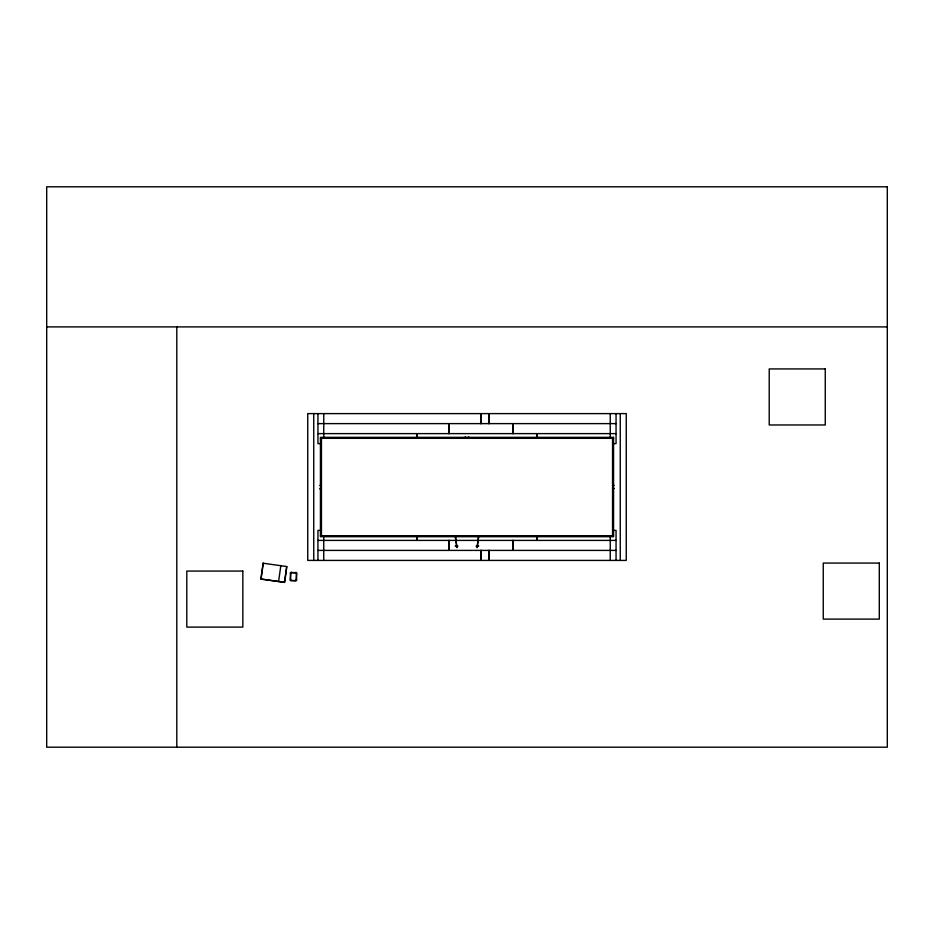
<?xml version="1.0" encoding="UTF-8"?>
<svg xmlns="http://www.w3.org/2000/svg" width="934" height="934" viewBox="0 0 934 934"><rect width="100%" height="100%" fill="white"/><g stroke="black" fill="none" stroke-linecap="round" stroke-linejoin="round"><path stroke-width="1.4" d="M478.453 536.746L477.076 547.674L478.687 536.781M263.271 563.354L261.065 579.01L284.45 582.291L286.656 566.634M278.601 581.473L280.807 565.817M456.469 545.958L455.267 546.063L456.504 546.273M456.703 545.923L457.94 546.133L456.749 546.25M46.7 326.9L887.3 326.9M317.945 423.616L616.055 423.616M317.945 433.621L616.055 433.621M468.483 437.089L468.518 437.929M320.444 438.326L613.556 438.326M320.852 443.638L317.945 443.638L317.945 413.61M613.194 443.638L616.055 443.638L616.055 413.61M613.241 474.168L613.241 499.865M320.21 485.178L321.051 485.178M612.949 485.178L613.79 485.178M321.051 485.493L320.21 485.528M612.949 485.493L613.79 485.528M321.051 488.54L319.848 488.891L321.051 488.856M612.949 488.54L614.152 488.494L612.949 488.856M320.852 530.395L317.945 530.395L317.945 560.412M613.194 530.395L616.055 530.395L616.055 560.412M320.444 535.696L613.556 535.696M317.945 540.401L616.055 540.401M317.945 550.406L616.055 550.406M477.297 545.923L476.06 546.133L477.251 546.25M477.531 545.958L478.733 546.063L477.496 546.273M455.547 536.746L456.924 547.674L455.313 536.781M620.258 413.61L620.258 560.412M613.253 437.626L613.253 536.396M612.552 438.326L612.552 535.696M610.252 413.61L610.252 436.867M610.252 537.155L610.252 560.412M537.248 433.621L537.248 437.918M537.248 536.116L537.248 540.401M536.852 433.621L536.852 437.918M536.852 536.116L536.852 540.401M513.233 423.616L513.233 433.621M513.233 540.401L513.233 550.406M512.836 423.616L512.836 433.621M512.836 540.401L512.836 550.406M489.218 423.616L489.218 413.61L626.259 413.61L626.259 560.412L489.218 560.412L489.218 550.406M488.821 423.616L488.821 413.61L481.208 413.61L481.208 423.616M488.821 550.406L488.821 560.412L481.208 560.412L481.208 550.406M480.812 423.616L480.812 413.61L307.741 413.61L307.741 560.412L480.812 560.412L480.812 550.406M468.845 437.089L468.845 437.929M465.482 437.929L465.517 436.727L465.155 437.929M449.184 423.616L449.184 433.621M449.184 540.401L449.184 550.406M448.787 423.616L448.787 433.621M448.787 540.401L448.787 550.406M417.159 433.621L417.159 437.918M417.159 536.116L417.159 540.401M416.762 433.621L416.762 437.918M416.762 536.116L416.762 540.401M323.748 413.61L323.748 436.867M323.748 537.155L323.748 560.412M321.448 438.326L321.448 535.696M320.747 437.626L320.747 536.396M313.742 413.61L313.742 560.412M176.795 326.9L176.795 747.2M263.084 563.225L260.855 579.08L284.637 582.419L286.866 566.564L263.084 563.225M291.104 572.32L290.007 580.142L295.856 580.971L296.954 573.137L291.104 572.32M296.148 572.495L290.264 572.904L290.813 580.796L296.708 580.376L296.148 572.495M887.3 186.8L46.7 186.8L46.7 747.2L887.3 747.2L887.3 186.8M825.259 368.93L769.219 368.93L769.219 424.97L825.259 424.97L825.259 368.93M613.556 437.334L320.444 437.334L320.444 536.7L613.556 536.7L613.556 437.334M879.291 563.074L823.251 563.074L823.251 619.114L879.291 619.114L879.291 563.074M242.84 571.071L186.8 571.071L186.8 627.111L242.84 627.111L242.84 571.071"/></g></svg>
